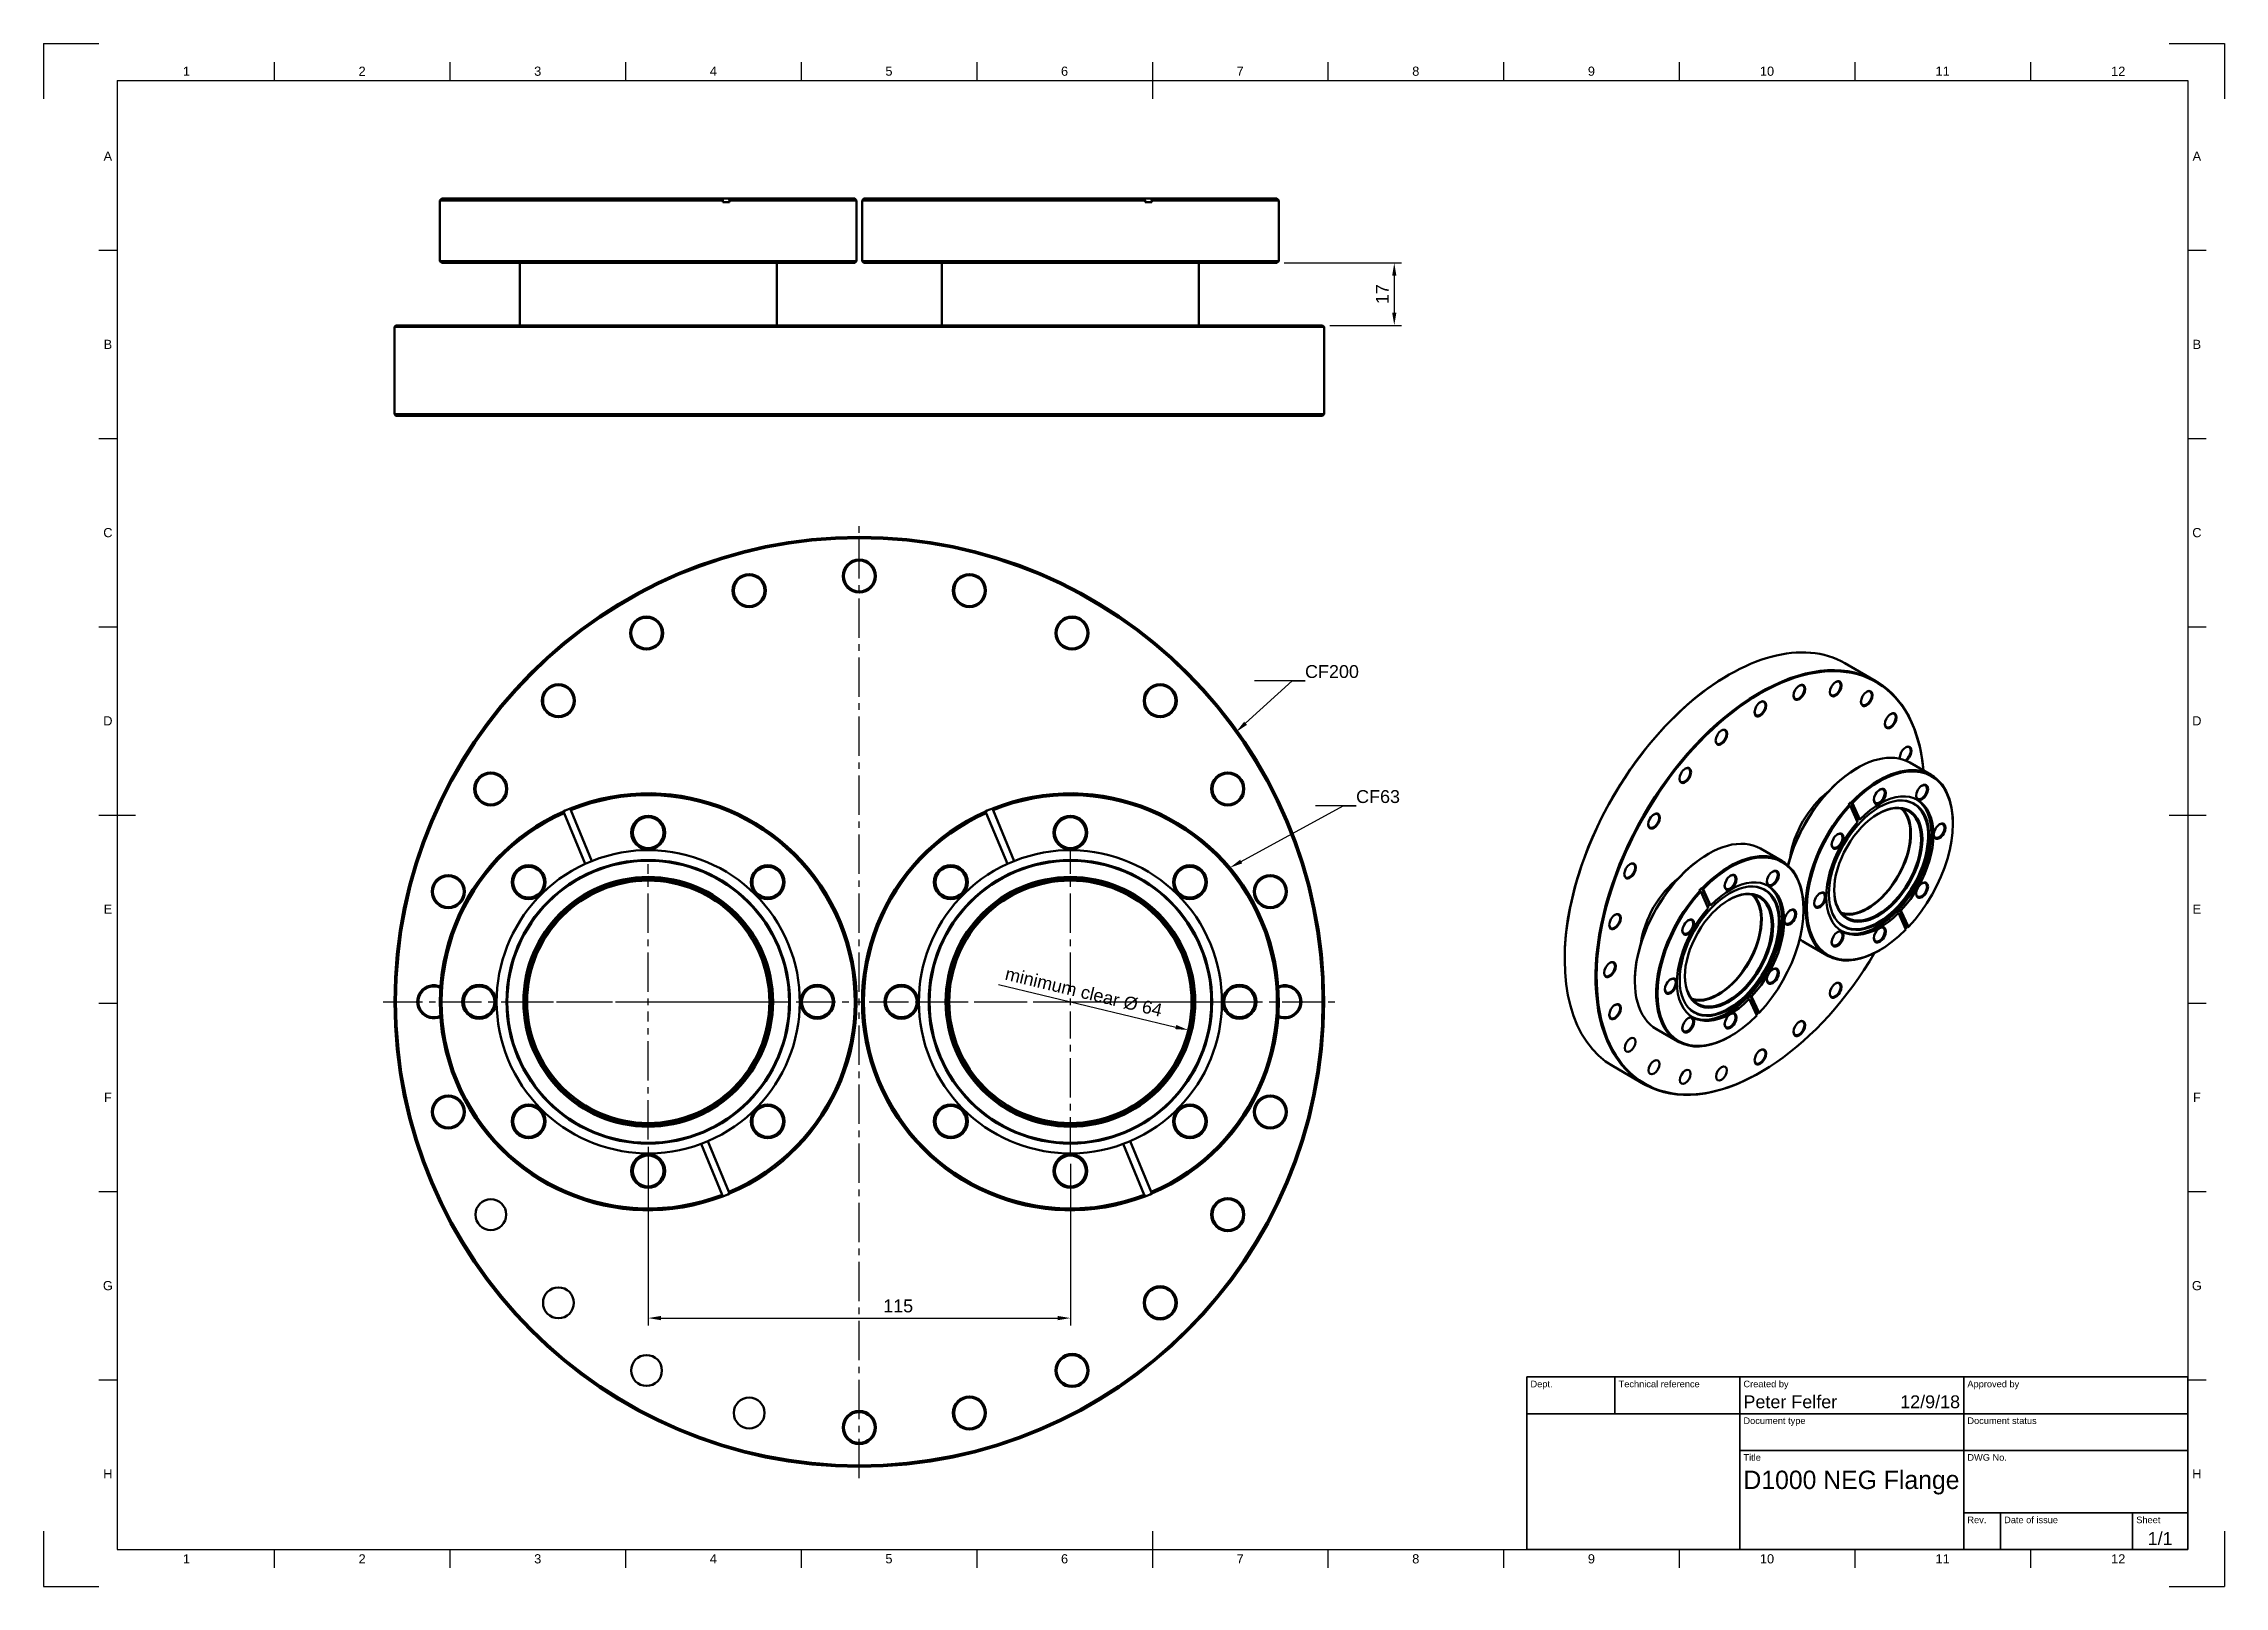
# Model space of a CAD drawing. Header units: millimetres. Extents: x 0 to 594, y 0 to 420.
import ezdxf
from ezdxf import colors
from ezdxf.entities.mleader import LeaderData, LeaderLine
from ezdxf.enums import TextEntityAlignment as Align
from ezdxf.math import Vec2, Vec3

# ---------------------------------------------------------------- set-up
doc = ezdxf.new("R2010")
doc.units = ezdxf.units.MM
doc.header["$LTSCALE"] = 0.75
doc.linetypes.add('CENTER2', pattern=[28.575, 19.05, -3.175, 3.175, -3.175])
for name, color, linetype, lineweight in [('Border', 7, 'Continuous', 25), ('FD_Dimensions', 7, 'Continuous', 25), ('Leaders', 7, 'Continuous', 25), ('Smart Centers', 7, 'CENTER2', 25), ('TitleBlock', 7, 'Continuous', 35), ('Visible', 7, 'Continuous', 50)]:
    doc.layers.add(name, color=color, linetype=linetype, lineweight=lineweight)
doc.styles.add('FusionTitle', font='')
doc.styles.get("Standard").update_dxf_attribs({"font": 'arial.ttf'})
doc.styles.get('FusionTitle').set_extended_font_data('Arial Unicode MS')
doc.dimstyles.new('Dim-ISO-25', dxfattribs={"dimtxt": 3.5, "dimasz": 3.5, "dimexe": 2, "dimexo": 2, "dimgap": 1.5, "dimtad": 1, "dimzin": 12, "dimdsep": 46, "dimtxsty": 'Standard', "dimcen": 0, "dimazin": 3, "dimtp": 0.1, "dimtm": 0.1, "dimtfac": 0.714, "dimtmove": 0, "dimatfit": 3, "dimfxl": 1, "dimtzin": 12, "dimarcsym": 0})

# ---------------------------------------------------------------- blocks, each defined once
blk = doc.blocks.new('ISO_A2_SHEET')
at = {"layer": 'Border'}
for p, q in [((0, 420), (15, 420)), ((0, 420), (0, 405)), ((579, 420), (594, 420)), ((594, 420), (594, 405)), ((20, 410), (584, 410)), ((20, 410), (20, 10)), ((62.8335, 415), (62.8335, 410)), ((110.6668, 415), (110.6668, 410)), ((158.5001, 415), (158.5001, 410)), ((206.3334, 415), (206.3334, 410)), ((254.1667, 415), (254.1667, 410)), ((302, 415), (302, 405)), ((349.8333, 415), (349.8333, 410)), ((397.6666, 415), (397.6666, 410)), ((445.4999, 415), (445.4999, 410)), ((493.3332, 415), (493.3332, 410)), ((541.1665, 415), (541.1665, 410)), ((584, 410), (584, 10)), ((15, 363.75), (20, 363.75)), ((584, 363.75), (589, 363.75)), ((15, 312.5), (20, 312.5)), ((584, 312.5), (589, 312.5)), ((15, 261.25), (20, 261.25)), ((584, 261.25), (589, 261.25)), ((15, 210), (25, 210)), ((579, 210), (589, 210)), ((15, 158.75), (20, 158.75)), ((584, 158.75), (589, 158.75)), ((15, 107.5), (20, 107.5)), ((584, 107.5), (589, 107.5)), ((15, 56.25), (20, 56.25)), ((584, 56.25), (589, 56.25)), ((0, 15), (0, 0)), ((302, 15), (302, 5)), ((594, 15), (594, 0)), ((20, 10), (584, 10)), ((62.8335, 10), (62.8335, 5)), ((110.6668, 10), (110.6668, 5)), ((158.5001, 10), (158.5001, 5)), ((206.3334, 10), (206.3334, 5)), ((254.1667, 10), (254.1667, 5)), ((349.8333, 10), (349.8333, 5)), ((397.6666, 10), (397.6666, 5)), ((445.4999, 10), (445.4999, 5)), ((493.3332, 10), (493.3332, 5)), ((541.1665, 10), (541.1665, 5)), ((0, 0), (15, 0)), ((579, 0), (594, 0))]:
    blk.add_line(p, q, dxfattribs=at)
at = {"layer": 'Border', "style": 'FusionTitle'}
for s, p in [('1', (38.91685, 412.5)), ('2', (86.75015, 412.5)), ('3', (134.58345, 412.5)), ('4', (182.41675, 412.5)), ('5', (230.25005, 412.5)), ('6', (278.08335, 412.5)), ('7', (325.91665, 412.5)), ('8', (373.74995, 412.5)), ('9', (421.58325, 412.5)), ('10', (469.41655, 412.5)), ('11', (517.24985, 412.5)), ('12', (565.08315, 412.5)), ('A', (17.5, 389.375)), ('A', (586.5, 389.375)), ('B', (17.5, 338.125)), ('B', (586.5, 338.125)), ('C', (17.5, 286.875)), ('C', (586.5, 286.875)), ('D', (17.5, 235.625)), ('D', (586.5, 235.625)), ('E', (17.5, 184.375)), ('E', (586.5, 184.375)), ('F', (17.5, 133.125)), ('F', (586.5, 133.125)), ('G', (17.5, 81.875)), ('G', (586.5, 81.875)), ('H', (17.5, 30.625)), ('H', (586.5, 30.625)), ('1', (38.91685, 7.5)), ('2', (86.75015, 7.5)), ('3', (134.58345, 7.5)), ('4', (182.41675, 7.5)), ('5', (230.25005, 7.5)), ('6', (278.08335, 7.5)), ('7', (325.91665, 7.5)), ('8', (373.74995, 7.5)), ('9', (421.58325, 7.5)), ('10', (469.41655, 7.5)), ('11', (517.24985, 7.5)), ('12', (565.08315, 7.5))]:
    blk.add_text(s, height=2.5, dxfattribs=at).set_placement(p, align=Align.MIDDLE)
blk = doc.blocks.new('ISO_TITLEBLOCK')
at = {"layer": 'TitleBlock'}
for p, q in [((0, 47), (-180, 47)), ((-180, 47), (-180, 0)), ((-156, 37), (-156, 47)), ((-122, 0), (-122, 47)), ((-61, 0), (-61, 47)), ((0, 0), (0, 47)), ((-180, 37), (0, 37)), ((-122, 27), (0, 27)), ((-61, 10), (0, 10)), ((-51, 0), (-51, 10)), ((-15, 0), (-15, 10)), ((-180, 0), (0, 0))]:
    blk.add_line(p, q, dxfattribs=at)
at = {"layer": 'TitleBlock', "style": 'FusionTitle'}
for s, p in [('Dept.', (-179, 46)), ('Technical reference', (-155, 46)), ('Created by', (-121, 46)), ('Approved by', (-60, 46)), ('Document type', (-121, 36)), ('Document status', (-60, 36)), ('Title', (-121, 26)), ('DWG No.', (-60, 26)), ('Rev.', (-60, 9)), ('Date of issue', (-50, 9)), ('Sheet', (-14, 9))]:
    blk.add_text(s, height=1.8, dxfattribs=at).set_placement(p, align=Align.TOP_LEFT)
for tag, p, height in [('DEPT', (-179, 38.5), 3.5), ('TECHNICAL_REFERENCE', (-155, 38.5), 3.5), ('CREATED_BY', (-121, 38.5), 3.5), ('APPROVED_BY', (-60, 38.5), 3.5), ('DOCUMENT_TYPE', (-121, 28.5), 3.5), ('DOCUMENT_STATUS', (-60, 28.5), 3.5), ('TITLE_1', (-121, 16.5), 5), ('TITLE_2', (-121, 9), 5), ('TITLE_3', (-121, 1.5), 5), ('DATE_OF_ISSUE', (-50, 1.5), 3.5)]:
    blk.add_attdef(tag, p, '', height=height, dxfattribs=at)
for tag, p in [('CREATED_DATE', (-62, 38.5)), ('APPROVED_DATE', (-1, 38.5))]:
    blk.add_attdef(tag, text='', height=3.5, dxfattribs=at).set_placement(p, align=Align.RIGHT)
for tag, height, p in [('DRAWING_NUMBER', 5, (-30.5, 16.6)), ('REV', 3.5, (-56, 3.1)), ('SHEET', 3.5, (-7.5, 3.1))]:
    blk.add_attdef(tag, text='', height=height, dxfattribs=at).set_placement(p, align=Align.MIDDLE)
blk = doc.blocks.new('*U6')
at = {"layer": 'Smart Centers', "color": 0, "ltscale": 0.75, "transparency": 16777216}
for p, q in [((0, 2.678906), (0, 129.7)), ((-129.7, 0), (-2.678906, 0)), ((2.678906, 0), (129.7, 0)), ((0, -129.7), (0, -2.678906))]:
    blk.add_line(p, q, dxfattribs=at)
at = {"layer": 'Smart Centers', "color": 0, "linetype": 'Continuous', "ltscale": 0.75, "transparency": 16777216}
for p, q in [((-0.892969, 0), (0.892969, 0)), ((0, -0.892969), (0, 0.892969))]:
    blk.add_line(p, q, dxfattribs=at)
blk = doc.blocks.new('*U7')
at = {"layer": 'Smart Centers', "color": 0, "ltscale": 0.75, "transparency": 16777216}
for p, q in [((0, 2.678906), (0, 37.5)), ((-37.5, 0), (-2.678906, 0)), ((2.678906, 0), (37.5, 0)), ((0, -37.5), (0, -2.678906))]:
    blk.add_line(p, q, dxfattribs=at)
at = {"layer": 'Smart Centers', "color": 0, "linetype": 'Continuous', "ltscale": 0.75, "transparency": 16777216}
for p, q in [((-0.892969, 0), (0.892969, 0)), ((0, -0.892969), (0, 0.892969))]:
    blk.add_line(p, q, dxfattribs=at)
blk = doc.blocks.new('*U8')
at = {"layer": 'Smart Centers', "color": 0, "ltscale": 0.75, "transparency": 16777216}
for p, q in [((0, 2.678906), (0, 42.1)), ((-42.1, 0), (-2.678906, 0)), ((2.678906, 0), (42.1, 0)), ((0, -42.1), (0, -2.678906))]:
    blk.add_line(p, q, dxfattribs=at)
at = {"layer": 'Smart Centers', "color": 0, "linetype": 'Continuous', "ltscale": 0.75, "transparency": 16777216}
for p, q in [((-0.892969, 0), (0.892969, 0)), ((0, -0.892969), (0, 0.892969))]:
    blk.add_line(p, q, dxfattribs=at)
blk = doc.blocks.new('*D12')
at = {"layer": 'Defpoints', "color": 0, "transparency": 16777216}
for p in [(164.67979, 121.648276), (279.67979, 117.048276), (279.67979, 73.035806)]:
    blk.add_point(p, dxfattribs=at)
at = {"layer": 'FD_Dimensions', "color": 0, "lineweight": -2, "transparency": 16777216}
for p, q in [((164.67979, 119.648276), (164.67979, 71.035806)), ((279.67979, 115.048276), (279.67979, 71.035806)), ((168.17979, 73.035806), (276.17979, 73.035806))]:
    blk.add_line(p, q, dxfattribs=at)
at = {"layer": 'FD_Dimensions', "color": 0, "transparency": 16777216}
for points in [[(168.17979, 73.619139), (168.17979, 72.452473), (164.67979, 73.035806)], [(276.17979, 73.619139), (276.17979, 72.452473), (279.67979, 73.035806)]]:
    blk.add_solid(points, dxfattribs=at)
at = {"layer": 'FD_Dimensions', "color": 0, "transparency": 16777216, "insert": (232.757283, 76.322812), "char_height": 3.5, "attachment_point": 5}
blk.add_mtext('115', dxfattribs=at)
blk = doc.blocks.new('*D13')
at = {"layer": 'Defpoints', "color": 0, "transparency": 16777216}
for p in [(335.92979, 360.303266), (348.37979, 343.303266), (367.891668, 343.303266)]:
    blk.add_point(p, dxfattribs=at)
at = {"layer": 'FD_Dimensions', "lineweight": -2, "transparency": 16777216}
for p, q in [((337.92979, 360.303266), (369.891668, 360.303266)), ((367.891668, 356.803266), (367.891668, 346.803266)), ((350.37979, 343.303266), (369.891668, 343.303266))]:
    blk.add_line(p, q, dxfattribs=at)
at = {"layer": 'FD_Dimensions', "transparency": 16777216}
for points in [[(367.308335, 356.803266), (368.475001, 356.803266), (367.891668, 360.303266)], [(367.308335, 346.803266), (368.475001, 346.803266), (367.891668, 343.303266)]]:
    blk.add_solid(points, dxfattribs=at)
at = {"layer": 'FD_Dimensions', "color": 0, "transparency": 16777216, "insert": (364.634506, 351.803266), "char_height": 3.5, "attachment_point": 5, "rotation": 90}
blk.add_mtext('17', dxfattribs=at)
blk = doc.blocks.new('*D14')
at = {"layer": 'Defpoints', "color": 0, "transparency": 16777216}
for p in [(247.58697, 166.832731), (311.772611, 151.46382)]:
    blk.add_point(p, dxfattribs=at)
at = {"layer": 'FD_Dimensions', "lineweight": -2, "transparency": 16777216}
blk.add_line((260.048163, 163.848965), (308.368827, 152.278838), dxfattribs=at)
at = {"layer": 'FD_Dimensions', "transparency": 16777216}
blk.add_solid([(308.504663, 152.846135), (308.232991, 151.711541), (311.772611, 151.46382)], dxfattribs=at)
at = {"layer": 'FD_Dimensions', "color": 0, "transparency": 16777216, "insert": (283.294816, 161.76325), "char_height": 3.5, "attachment_point": 5, "rotation": 346.534374392}
blk.add_mtext('minimum clear %%C 64', dxfattribs=at)

msp = doc.modelspace()

# ---------------------------------------------------------------- linework, layer by layer
at = {"layer": 'Visible'}
for p, q in [((108.42979, 377.803266), (107.92979, 377.303266)), ((107.92979, 377.303266), (185.003668, 377.303266)), ((107.92979, 377.303266), (107.92979, 360.803266)), ((184.812259, 377.803266), (108.42979, 377.803266)), ((186.666823, 377.803266), (184.812259, 377.803266)), ((184.812259, 377.803266), (185.003668, 377.303266)), ((185.003668, 376.803266), (185.003668, 377.303266)), ((186.858172, 376.803266), (185.003668, 376.803266)), ((220.92979, 377.803266), (186.666823, 377.803266)), ((186.858172, 377.303266), (186.666823, 377.803266)), ((186.858172, 377.303266), (221.42979, 377.303266)), ((186.858172, 377.303266), (186.858172, 376.803266)), ((220.92979, 377.803266), (221.42979, 377.303266)), ((221.42979, 377.303266), (221.42979, 360.803266)), ((223.42979, 377.803266), (222.92979, 377.303266)), ((222.92979, 377.303266), (300.003668, 377.303266)), ((222.92979, 377.303266), (222.92979, 360.803266)), ((299.812259, 377.803266), (223.42979, 377.803266)), ((301.666823, 377.803266), (299.812259, 377.803266)), ((299.812259, 377.803266), (300.003668, 377.303266)), ((300.003668, 376.803266), (300.003668, 377.303266)), ((301.858172, 376.803266), (300.003668, 376.803266)), ((335.92979, 377.803266), (301.666823, 377.803266)), ((301.858172, 377.303266), (301.666823, 377.803266)), ((301.858172, 377.303266), (336.42979, 377.303266)), ((301.858172, 377.303266), (301.858172, 376.803266)), ((335.92979, 377.803266), (336.42979, 377.303266)), ((336.42979, 377.303266), (336.42979, 360.803266)), ((221.42979, 360.803266), (107.92979, 360.803266)), ((108.42979, 360.303266), (107.92979, 360.803266)), ((108.42979, 360.303266), (220.92979, 360.303266)), ((129.67979, 343.303266), (129.67979, 360.303266)), ((199.67979, 343.303266), (199.67979, 360.303266)), ((220.92979, 360.303266), (221.42979, 360.803266)), ((336.42979, 360.803266), (222.92979, 360.803266)), ((223.42979, 360.303266), (222.92979, 360.803266)), ((223.42979, 360.303266), (335.92979, 360.303266)), ((244.67979, 343.303266), (244.67979, 360.303266)), ((314.67979, 343.303266), (314.67979, 360.303266)), ((335.92979, 360.303266), (336.42979, 360.803266)), ((95.97979, 343.303266), (95.57979, 342.903266)), ((95.57979, 342.903266), (348.77979, 342.903266)), ((95.57979, 319.103266), (95.57979, 342.903266)), ((348.37979, 343.303266), (95.97979, 343.303266)), ((348.37979, 343.303266), (348.77979, 342.903266)), ((348.77979, 319.103266), (348.77979, 342.903266)), ((348.77979, 319.103266), (95.57979, 319.103266)), ((95.97979, 318.703266), (95.57979, 319.103266)), ((95.97979, 318.703266), (348.37979, 318.703266)), ((348.37979, 318.703266), (348.77979, 319.103266))]:
    msp.add_line(p, q, dxfattribs=at)
at = {"layer": 'Visible', "extrusion": (-4e-16, -0.817547, -0.575862)}
for p, q in [((490.657079, 251.306007), (499.07165, 246.460378)), ((458.754361, 248.020183), (458.895236, 248.101937)), ((493.887147, 222.718971), (494.06324, 222.821163)), ((514.134507, 220.898062), (508.300876, 224.257427)), ((491.808969, 212.79649), (491.632193, 212.898289)), ((491.808969, 212.79649), (492.05342, 212.544766)), ((492.05342, 212.544766), (494.080505, 208.053923)), ((494.376954, 208.953847), (492.28309, 213.592633)), ((492.28309, 213.592633), (492.459866, 213.490834)), ((492.704295, 213.239158), (492.459866, 213.490834)), ((494.730507, 208.750249), (492.704295, 213.239158)), ((494.730507, 208.750249), (494.376954, 208.953847)), ((520.038623, 207.659338), (520.038623, 207.862936)), ((453.228507, 199.305217), (453.404601, 199.40741)), ((473.475867, 197.484309), (467.642236, 200.843673)), ((453.718314, 185.540094), (451.62445, 190.17888)), ((451.62445, 190.17888), (451.801226, 190.077081)), ((451.15033, 189.382736), (450.973553, 189.484535)), ((451.15033, 189.382736), (451.39478, 189.131013)), ((451.39478, 189.131013), (453.421865, 184.64017)), ((452.045655, 189.825404), (451.801226, 190.077081)), ((454.071867, 185.336496), (452.045655, 189.825404)), ((454.071867, 185.336496), (453.718314, 185.540094)), ((479.379983, 184.245584), (479.379983, 184.449182)), ((507.638933, 179.57301), (505.545069, 184.211796)), ((505.545069, 184.211796), (505.898622, 184.008198)), ((505.242062, 183.326401), (504.888508, 183.529999)), ((505.242062, 183.326401), (507.269147, 178.835558)), ((507.924834, 179.51929), (505.898622, 184.008198)), ((507.81571, 179.471211), (507.638933, 179.57301)), ((507.81571, 179.471211), (507.924834, 179.51929)), ((485.814429, 171.719452), (479.980798, 175.078817)), ((500.228157, 173.257908), (500.052064, 173.155716)), ((414.308481, 170.838665), (414.308481, 170.675787)), ((433.418042, 164.903788), (433.418042, 164.70019)), ((466.980293, 156.159256), (464.886429, 160.798042)), ((464.886429, 160.798042), (465.239982, 160.594444)), ((467.266194, 156.105536), (465.239982, 160.594444)), ((464.583422, 159.912647), (464.229868, 160.116245)), ((464.583422, 159.912647), (466.610507, 155.421804)), ((467.15707, 156.057457), (466.980293, 156.159256)), ((467.15707, 156.057457), (467.266194, 156.105536)), ((445.155789, 148.305699), (439.322158, 151.665063)), ((459.569517, 149.844155), (459.393424, 149.741962)), ((427.479601, 141.596544), (435.894172, 136.750915)), ((467.79689, 140.036739), (467.656016, 139.954985))]:
    msp.add_line(p, q, dxfattribs=at)
at = {"layer": 'Visible', "extrusion": (-1e-16, -1, 0)}
for p, q in [((141.584274, 210.986096), (141.775683, 210.523993)), ((141.775683, 210.523993), (147.509146, 196.682188)), ((143.616637, 211.305788), (143.425288, 211.767746)), ((149.34763, 197.469947), (143.616637, 211.305788)), ((256.584274, 210.986096), (256.775683, 210.523993)), ((256.775683, 210.523993), (262.509146, 196.682188)), ((258.616637, 211.305788), (258.425288, 211.767746)), ((264.34763, 197.469947), (258.616637, 211.305788)), ((179.078796, 120.466313), (184.812259, 106.624508)), ((186.666823, 107.373447), (180.93583, 121.209288)), ((294.078796, 120.466313), (299.812259, 106.624508)), ((301.666823, 107.373447), (295.93583, 121.209288)), ((186.858172, 106.911489), (186.666823, 107.373447)), ((301.858172, 106.911489), (301.666823, 107.373447)), ((184.812259, 106.624508), (185.003668, 106.162405)), ((299.812259, 106.624508), (300.003668, 106.162405))]:
    msp.add_line(p, q, dxfattribs=at)
at = {"layer": 'Visible', "extrusion": (-1e-16, 0, -1)}
for centre, radius in [((-222.17979, 159.148276), 126.6), ((-222.17979, 275.048276), 4.5), ((-192.182663, 271.099079), 4.5), ((-252.176918, 271.099079), 4.5), ((-164.22979, 259.52062), 4.5), ((-280.12979, 259.52062), 4.5), ((-140.226114, 241.101952), 4.5), ((-304.133466, 241.101952), 4.5), ((-121.807446, 217.098276), 4.5), ((-322.552135, 217.098276), 4.5), ((-164.67979, 205.198276), 4.6), ((-279.67979, 205.198276), 4.6), ((-164.67979, 159.148276), 38.6), ((-164.67979, 159.148276), 38.381618), ((-132.117523, 191.710543), 4.6), ((-197.242058, 191.710543), 4.6), ((-279.67979, 159.148276), 38.6), ((-279.67979, 159.148276), 38.381618), ((-247.117523, 191.710543), 4.6), ((-312.242058, 191.710543), 4.6), ((-110.228987, 189.145403), 4.5), ((-164.67979, 159.148276), 34), ((-164.67979, 159.148276), 33), ((-279.67979, 159.148276), 34), ((-279.67979, 159.148276), 33), ((-334.130594, 189.145403), 4.5), ((-118.62979, 159.148276), 4.6), ((-210.72979, 159.148276), 4.6), ((-233.62979, 159.148276), 4.6), ((-325.72979, 159.148276), 4.6), ((-110.228987, 129.151148), 4.5), ((-132.117523, 126.586008), 4.6), ((-197.242058, 126.586008), 4.6), ((-247.117523, 126.586008), 4.6), ((-312.242058, 126.586008), 4.6), ((-334.130594, 129.151148), 4.5), ((-164.67979, 113.098276), 4.6), ((-279.67979, 113.098276), 4.6), ((-322.552135, 101.198276), 4.5), ((-304.133466, 77.1946), 4.5), ((-280.12979, 58.775931), 4.5), ((-222.17979, 43.248276), 4.5), ((-252.176918, 47.197472), 4.5)]:
    msp.add_circle(centre, radius, dxfattribs=at)
at = {"layer": 'Visible'}
for centre, radius in [((222.17979, 159.148276), 126.2), ((222.17979, 275.048276), 4.2), ((192.182663, 271.099079), 4.2), ((252.176918, 271.099079), 4.2), ((164.22979, 259.52062), 4.2), ((280.12979, 259.52062), 4.2), ((140.226114, 241.101952), 4.2), ((304.133466, 241.101952), 4.2), ((121.807446, 217.098276), 4.2), ((322.552135, 217.098276), 4.2), ((164.67979, 205.198276), 4.2), ((279.67979, 205.198276), 4.2), ((110.228987, 189.145403), 4.2), ((132.117523, 191.710543), 4.2), ((164.67979, 159.148276), 33.5), ((197.242058, 191.710543), 4.2), ((247.117523, 191.710543), 4.2), ((279.67979, 159.148276), 33.5), ((312.242058, 191.710543), 4.2), ((334.130594, 189.145403), 4.2), ((118.62979, 159.148276), 4.2), ((210.72979, 159.148276), 4.2), ((233.62979, 159.148276), 4.2), ((325.72979, 159.148276), 4.2), ((110.228987, 129.151148), 4.2), ((132.117523, 126.586008), 4.2), ((197.242058, 126.586008), 4.2), ((247.117523, 126.586008), 4.2), ((312.242058, 126.586008), 4.2), ((334.130594, 129.151148), 4.2), ((164.67979, 113.098276), 4.2), ((279.67979, 113.098276), 4.2), ((121.807446, 101.198276), 4.2), ((322.552135, 101.198276), 4.2), ((140.226114, 77.1946), 4.2), ((304.133466, 77.1946), 4.2), ((164.22979, 58.775931), 4.2), ((280.12979, 58.775931), 4.2), ((192.182663, 47.197472), 4.2), ((252.176918, 47.197472), 4.2), ((222.17979, 43.248276), 4.2)]:
    msp.add_circle(centre, radius, dxfattribs=at)
at = {"layer": 'Visible', "extrusion": (-1e-16, 0, -1)}
for centre, radius, start, end in [((-164.67979, 159.148276), 56.75, 68.004815, 246.995185), ((-279.67979, 159.148276), 56.75, 68.004815, 246.995185), ((-164.67979, 159.148276), 56.75, 249.014602, 65.985398), ((-164.67979, 159.148276), 56.75, 65.985398, 68.004815), ((-279.67979, 159.148276), 56.75, 249.014602, 65.985398), ((-279.67979, 159.148276), 56.75, 65.985398, 68.004815), ((-164.67979, 159.148276), 41.275, 68.194091, 246.805909), ((-279.67979, 159.148276), 41.275, 68.194091, 246.805909), ((-164.67979, 159.148276), 41.275, 249.58268, 65.41732), ((-279.67979, 159.148276), 41.275, 249.58268, 65.41732), ((-106.27979, 159.148276), 4.5, 246.420929, 113.579071), ((-338.07979, 159.148276), 4.5, 66.420929, 293.579071), ((-164.67979, 159.148276), 41.275, 246.805909, 249.58268), ((-279.67979, 159.148276), 41.275, 246.805909, 249.58268)]:
    msp.add_arc(centre, radius, start, end, dxfattribs=at)
at = {"layer": 'Visible'}
for centre, radius, start, end in [((164.67979, 159.148276), 56.25, 293.009303, 111.990697), ((279.67979, 159.148276), 56.25, 293.009303, 111.990697), ((164.67979, 159.148276), 56.25, 114.028069, 290.971931), ((279.67979, 159.148276), 56.25, 114.028069, 290.971931), ((164.67979, 159.148276), 41.275, 111.805909, 114.58268), ((279.67979, 159.148276), 41.275, 111.805909, 114.58268), ((106.27979, 159.148276), 4.2, 64.959027, 295.040973), ((338.07979, 159.148276), 4.2, 244.959027, 115.040973), ((164.67979, 159.148276), 56.75, 290.985398, 293.004815), ((279.67979, 159.148276), 56.75, 290.985398, 293.004815)]:
    msp.add_arc(centre, radius, start, end, dxfattribs=at)
for centre, major_axis, ratio, start_param, end_param in [((459.06834, 196.451276), (31.588739, 54.854732), 0.5780931159, 0, 3.1415926536), ((467.624332, 191.524207), (31.488933, 54.681415), 0.5780931159, -0.6900162463, 4.6961133095), ((478.123852, 243.455166), (1.047968, 1.819825), 0.5780931159, 2.3892305883, 7.0355473724), ((488.006685, 244.413343), (1.047968, 1.819825), 0.5780931159, 2.3892305883, 7.0355473724), ((496.493266, 241.771376), (1.047968, 1.819825), 0.5780931159, 2.3892305883, 7.0355473724), ((467.518266, 238.962143), (1.047968, 1.819825), 0.5780931159, 2.3892305883, 7.0355473724), ((503.005249, 235.709309), (1.047968, 1.819825), 0.5780931159, 2.3892305883, 7.0355473724), ((456.91268, 231.240465), (1.047968, 1.819825), 0.5780931159, 2.3892305883, 7.0355473724), ((494.140837, 199.668122), (14.160039, 24.589305), 0.5780931159, 0, 2.0243340254), ((507.098852, 226.640263), (1.047968, 1.819825), 0.5780931159, 2.3892305883, 2.6742865727), ((507.098852, 226.640263), (1.047968, 1.819825), 0.5780931159, 3.8661056461, 7.0355473724), ((447.029847, 220.816352), (1.047968, 1.819825), 0.5780931159, 2.3892305883, 7.0355473724), ((500.151244, 196.206958), (14.035281, 24.372659), 0.5780931159, 4.3266451962, 7.4504598379), ((499.550204, 196.553075), (8.35879, 14.515273), 0.5780931159, 2.3616671968, 7.063110764), ((500.009823, 215.11242), (1.047968, 1.819825), 0.5780931159, 2.4006334549, 7.0241445059), ((511.522323, 216.228599), (1.047968, 1.819825), 0.5780931159, 2.4006334549, 7.0241445059), ((438.543266, 208.40019), (1.047968, 1.819825), 0.5780931159, 2.3892305883, 7.0355473724), ((500.151244, 196.206958), (14.035281, 24.372659), 0.5780931159, 1.2028333648, 4.2910863621), ((499.797691, 196.410556), (10.298777, 17.884116), 0.5780931159, 1.16404937, 1.1993594813), ((453.482197, 176.254368), (14.160039, 24.589305), 0.5780931159, 0, 3.1415926536), ((488.497323, 202.969384), (1.047968, 1.819825), 0.5780931159, 2.4006334549, 7.0241445059), ((516.290957, 205.664079), (1.047968, 1.819825), 0.5780931159, 2.4006334549, 7.0241445059), ((432.031284, 194.838121), (1.047968, 1.819825), 0.5780931159, 2.3892305883, 7.0355473724), ((459.492604, 172.793205), (14.035281, 24.372659), 0.5780931159, 4.3266451962, 7.4504598379), ((458.891564, 173.139321), (8.35879, 14.515273), 0.5780931159, 2.3616671968, 7.063110764), ((459.351183, 191.698666), (1.047968, 1.819825), 0.5780931159, 2.4006334549, 7.0241445059), ((470.863683, 192.814846), (1.047968, 1.819825), 0.5780931159, 2.4006334549, 7.0241445059), ((511.522323, 189.607411), (1.047968, 1.819825), 0.5780931159, 2.4006334549, 7.0241445059), ((459.492604, 172.793205), (14.035281, 24.372659), 0.5780931159, 1.2028333648, 4.2910863621), ((459.139051, 172.996803), (10.298777, 17.884116), 0.5780931159, 1.16404937, 1.1993594813), ((475.632317, 182.250325), (1.047968, 1.819825), 0.5780931159, 2.4006334549, 7.0241445059), ((483.728689, 186.912716), (1.047968, 1.819825), 0.5780931159, 2.4006334549, 7.0241445059), ((427.93768, 181.054376), (1.047968, 1.819825), 0.5780931159, 2.3892305883, 7.0355473724), ((447.838683, 179.55563), (1.047968, 1.819825), 0.5780931159, 2.4006334549, 7.0241445059), ((488.497323, 176.348196), (1.047968, 1.819825), 0.5780931159, 2.4006334549, 7.0241445059), ((500.009823, 177.464375), (1.047968, 1.819825), 0.5780931159, 2.4006334549, 7.0241445059), ((499.797691, 196.410556), (14.160039, 24.589305), 0.5780931158, 4.3008861963, 4.3265668771), ((494.140837, 199.668122), (14.160039, 24.589305), 0.5780931159, 3.017692829, 3.1415926536), ((426.541428, 167.988295), (1.047968, 1.819825), 0.5780931159, 2.3892305883, 7.0355473724), ((470.863683, 166.193658), (1.047968, 1.819825), 0.5780931159, 2.4006334549, 7.0241445059), ((443.070049, 163.498962), (1.047968, 1.819825), 0.5780931159, 2.4006334549, 7.0241445059), ((488.006685, 162.354222), (1.047968, 1.819825), 0.5780931159, 2.3892305883, 7.0355473724), ((427.93768, 156.530311), (1.047968, 1.819825), 0.5780931159, 2.3892305883, 7.0355473724), ((447.838683, 152.934442), (1.047968, 1.819825), 0.5780931159, 2.4006334549, 7.0241445059), ((459.351183, 154.050621), (1.047968, 1.819825), 0.5780931159, 2.4006334549, 7.0241445059), ((459.139051, 172.996803), (14.160039, 24.589305), 0.5780931159, 4.3008861961, 4.326566877), ((432.13735, 147.400185), (1.047968, 1.819825), 0.5780931159, 3.1415926536, 9.4247779608), ((478.123852, 151.930109), (1.047968, 1.819825), 0.5780931159, 2.3892305883, 7.0355473724), ((438.649332, 141.338119), (1.047968, 1.819825), 0.5780931159, 3.1415926536, 9.4247779608), ((467.518266, 144.208431), (1.047968, 1.819825), 0.5780931159, 2.3892305883, 7.0355473724), ((447.135913, 138.696151), (1.047968, 1.819825), 0.5780931159, 3.1415926536, 9.4247779608), ((457.018746, 139.654328), (1.047968, 1.819825), 0.5780931159, 3.1415926536, 9.4247779608)]:
    msp.add_ellipse(centre, major_axis=major_axis, ratio=ratio, start_param=start_param, end_param=end_param, dxfattribs=at)
at = {"layer": 'Visible', "extrusion": (5e-16, -5e-16, -1)}
msp.add_ellipse((467.482911, 191.605647), major_axis=(31.588739, 54.854732), ratio=0.5780931159, start_param=2.3542607818, end_param=6.9770208068, dxfattribs=at)
at = {"layer": 'Visible', "extrusion": (2e-16, -3e-16, -1)}
for centre, major_axis, start_param, end_param in [((458.926919, 196.532715), (31.488933, 54.681415), 3.9289245254, 5.4958534354), ((478.229918, 243.394087), (1.122822, 1.949813), 4.7123889804, 10.9955742876), ((488.112751, 244.352264), (1.122822, 1.949813), 4.7123889804, 10.9955742876), ((499.974468, 196.308757), (14.160039, 24.589305), 2.3542607818, 5.0805869738), ((459.315828, 172.895004), (14.160039, 24.589305), 2.3542607818, 5.0805869738)]:
    msp.add_ellipse(centre, major_axis=major_axis, ratio=0.5780931159, start_param=start_param, end_param=end_param, dxfattribs=at)
at = {"layer": 'Visible', "extrusion": (4e-16, -3e-16, -1)}
for centre, start_param, end_param in [((496.599332, 241.710296), 4.7123889804, 10.9955742876), ((467.624332, 238.901063), 4.7123889804, 10.9955742876), ((432.13735, 194.777041), -1.5707963268, 4.7123889804), ((426.647494, 167.927216), -1.5707963268, 4.7123889804), ((467.624332, 144.147352), 4.7123889804, 10.9955742876)]:
    msp.add_ellipse(centre, major_axis=(1.122822, 1.949813), ratio=0.5780931159, start_param=start_param, end_param=end_param, dxfattribs=at)
at = {"layer": 'Visible', "extrusion": (3e-16, -5e-16, -1)}
for centre, major_axis, start_param, end_param in [((503.111315, 235.64823), (1.122822, 1.949813), 4.7123889804, 10.9955742876), ((511.663744, 189.525972), (1.147774, 1.993142), -1.5707963268, 4.7123889804), ((471.005104, 166.112219), (1.147774, 1.993142), -1.5707963268, 4.7123889804)]:
    msp.add_ellipse(centre, major_axis=major_axis, ratio=0.5780931159, start_param=start_param, end_param=end_param, dxfattribs=at)
at = {"layer": 'Visible', "extrusion": (0, -2e-16, -1)}
msp.add_ellipse((457.018746, 231.179385), major_axis=(1.122822, 1.949813), ratio=0.5780931159, start_param=-1.5707963268, end_param=4.7123889804, dxfattribs=at)
at = {"layer": 'Visible', "extrusion": (3e-16, -6e-16, -1)}
msp.add_ellipse((507.204918, 226.579184), major_axis=(1.122822, 1.949813), ratio=0.5780931159, start_param=3.7178366861, end_param=8.6052965063, dxfattribs=at)
at = {"layer": 'Visible', "extrusion": (1e-16, -3e-16, -1)}
for centre in [(447.135913, 220.755272), (478.229918, 151.86903)]:
    msp.add_ellipse(centre, major_axis=(1.122822, 1.949813), ratio=0.5780931159, start_param=4.7123889804, end_param=10.9955742876, dxfattribs=at)
at = {"layer": 'Visible', "extrusion": (4e-16, -6e-16, -1)}
msp.add_ellipse((493.96406, 199.769921), major_axis=(14.035281, 24.372659), ratio=0.5780931159, start_param=4.2549103679, end_param=5.4958534354, dxfattribs=at)
at = {"layer": 'Visible', "extrusion": (2e-16, -4e-16, -1)}
for centre, major_axis, start_param, end_param in [((499.974468, 196.308757), (14.160039, 24.589305), -1.16735285, 0.7873318718), ((500.151244, 215.030981), (1.147774, 1.993142), 4.7123889804, 10.9955742876), ((438.649332, 208.339111), (1.122822, 1.949813), 4.7123889804, 10.9955742876), ((496.792487, 198.141138), (8.35879, 14.515273), 0.1650709772, 2.9765216764), ((516.432378, 205.58264), (1.147774, 1.993142), -1.5707963268, 4.7123889804), ((459.315828, 172.895004), (14.160039, 24.589305), -1.16735285, 0.7873318718), ((447.295012, 179.817331), (8.733064, 15.16521), 4.0885492916, 5.3362286692), ((459.492604, 191.617227), (1.147774, 1.993142), -1.5707963268, 4.7123889804), ((456.133847, 174.727384), (8.35879, 14.515273), 0.1650709772, 2.9765216764), ((475.773738, 182.168886), (1.147774, 1.993142), 4.7123889804, 10.9955742876), ((483.870111, 186.831277), (1.147774, 1.993142), 4.7123889804, 10.9955742876), ((500.151244, 177.382936), (1.147774, 1.993142), 4.7123889804, 10.9955742876), ((443.211471, 163.417523), (1.147774, 1.993142), 4.7123889804, 10.9955742876), ((459.492604, 153.969182), (1.147774, 1.993142), 4.7123889804, 10.9955742876)]:
    msp.add_ellipse(centre, major_axis=major_axis, ratio=0.5780931159, start_param=start_param, end_param=end_param, dxfattribs=at)
at = {"layer": 'Visible', "extrusion": (-1e-16, -3e-16, -1)}
msp.add_ellipse((487.953652, 203.231084), major_axis=(8.733064, 15.16521), ratio=0.5780931159, start_param=4.0885492916, end_param=5.3362286692, dxfattribs=at)
at = {"layer": 'Visible', "extrusion": (4e-16, -4e-16, -1)}
for centre in [(499.939112, 196.329117), (459.280472, 172.915363)]:
    msp.add_ellipse(centre, major_axis=(9.631322, 16.72506), ratio=0.5780931159, start_param=4.7123889804, end_param=10.9955742876, dxfattribs=at)
at = {"layer": 'Visible', "extrusion": (3e-16, -4e-16, -1)}
for centre, major_axis, start_param, end_param in [((499.72698, 196.451276), (9.576832, 16.630437), -0.2501652586, 3.3917579122), ((428.043746, 180.993296), (1.122822, 1.949813), -1.5707963268, 4.7123889804), ((488.638744, 176.266756), (1.147774, 1.993142), -1.5707963268, 4.7123889804), ((447.980104, 152.853003), (1.147774, 1.993142), 4.7123889804, 10.9955742876)]:
    msp.add_ellipse(centre, major_axis=major_axis, ratio=0.5780931159, start_param=start_param, end_param=end_param, dxfattribs=at)
at = {"layer": 'Visible', "extrusion": (1e-16, -2e-16, -1)}
for centre in [(499.594886, 196.527344), (458.936246, 173.11359)]:
    msp.add_ellipse(centre, major_axis=(10.298777, 17.884116), ratio=0.5780931159, start_param=0.0269099029, end_param=3.1146827507, dxfattribs=at)
at = {"layer": 'Visible', "extrusion": (1e-16, -5e-16, -1)}
for centre, start_param, end_param in [((500.151244, 196.206958), -1.16404937, 1.9533149502), ((500.151244, 196.206958), 2.0017787323, 5.0706721551), ((459.492604, 172.793205), -1.16404937, 1.9533149502), ((459.492604, 172.793205), 2.0017787323, 5.0706721551)]:
    msp.add_ellipse(centre, major_axis=(10.298777, 17.884116), ratio=0.5780931159, start_param=start_param, end_param=end_param, dxfattribs=at)
at = {"layer": 'Visible', "extrusion": (3e-16, -3e-16, -1)}
for centre, major_axis, start_param, end_param in [((511.663744, 216.14716), (1.147774, 1.993142), -1.5707963268, 4.7123889804), ((499.72698, 196.451276), (8.483548, 14.731918), -1.5707963268, 4.7123889804), ((459.06834, 173.037522), (8.483548, 14.731918), 4.7123889804, 10.9955742876), ((471.005104, 192.733406), (1.147774, 1.993142), -1.5707963268, 4.7123889804)]:
    msp.add_ellipse(centre, major_axis=major_axis, ratio=0.5780931159, start_param=start_param, end_param=end_param, dxfattribs=at)
at = {"layer": 'Visible', "extrusion": (6e-16, -7e-16, -1)}
for centre in [(496.792487, 198.141138), (456.133847, 174.727384)]:
    msp.add_ellipse(centre, major_axis=(8.234031, 14.298627), ratio=0.5780931159, start_param=0.1213507168, end_param=3.0202419368, dxfattribs=at)
at = {"layer": 'Visible', "extrusion": (0, -4e-16, -1)}
for centre, major_axis, ratio, start_param, end_param in [((499.797691, 196.410556), (14.160039, 24.589305), 0.578093116, -1.2025983333, -1.1673528499), ((459.139051, 172.996803), (14.160039, 24.589305), 0.5780931159, -1.2025983334, -1.16735285), ((499.797691, 196.410556), (10.298777, 17.884116), 0.5780931159, 1.9533149503, 2.0017787323), ((459.139051, 172.996803), (10.298777, 17.884116), 0.5780931159, 1.9533149503, 2.0017787323)]:
    msp.add_ellipse(centre, major_axis=major_axis, ratio=ratio, start_param=start_param, end_param=end_param, dxfattribs=at)
at = {"layer": 'Visible', "extrusion": (2e-16, -5e-16, -1)}
for centre in [(488.638744, 202.887944), (447.980104, 179.474191)]:
    msp.add_ellipse(centre, major_axis=(1.147774, 1.993142), ratio=0.5780931159, start_param=-1.5707963268, end_param=4.7123889804, dxfattribs=at)
at = {"layer": 'Visible', "extrusion": (4e-16, -7e-16, -1)}
msp.add_ellipse((453.30542, 176.356167), major_axis=(14.035281, 24.372659), ratio=0.5780931159, start_param=3.9289245254, end_param=5.4958534354, dxfattribs=at)
at = {"layer": 'Visible', "extrusion": (4e-16, -5e-16, -1)}
for centre, major_axis, start_param, end_param in [((459.06834, 173.037522), (9.576832, 16.630437), -0.2501652586, 3.3917579122), ((428.043746, 156.469231), (1.122822, 1.949813), -1.5707963268, 4.7123889804)]:
    msp.add_ellipse(centre, major_axis=major_axis, ratio=0.5780931159, start_param=start_param, end_param=end_param, dxfattribs=at)
at = {"layer": 'Visible', "extrusion": (2e-16, -2e-16, -1)}
msp.add_ellipse((488.112751, 162.293143), major_axis=(1.122822, 1.949813), ratio=0.5780931159, start_param=4.7123889804, end_param=10.9955742876, dxfattribs=at)

# ---------------------------------------------------------------- block references
at = {"layer": 'Border'}
msp.add_blockref('ISO_A2_SHEET', (0, 0), dxfattribs=at)
at = {"layer": 'Smart Centers', "ltscale": 0.75}
for name, p in [('*U6', (222.17979, 159.148276)), ('*U7', (164.67979, 159.148276)), ('*U8', (279.67979, 159.148276))]:
    msp.add_blockref(name, p, dxfattribs=at)
at = {"layer": 'TitleBlock'}
ref = msp.add_blockref('ISO_TITLEBLOCK', (584, 10), dxfattribs=at)
ref.add_attrib('CREATED_DATE', '12/9/18', dxfattribs={"height": 3.5, "style": 'FusionTitle'}).set_placement((522, 48.5), align=Align.RIGHT)
ref.add_attrib('SHEET', '1/1', dxfattribs={"height": 3.5, "style": 'FusionTitle'}).set_placement((576.5, 13.1), align=Align.MIDDLE)
ref.add_attrib('TITLE_1', 'D1000 NEG Flange', (463, 26.5), dxfattribs={"height": 5, "style": 'FusionTitle', "width": 0.965466})
ref.add_attrib('CREATED_BY', 'Peter Felfer', (463, 48.5), dxfattribs={"height": 3.5, "style": 'FusionTitle'})

# ---------------------------------------------------------------- dimensions: what is measured, and where the dimension line sits
at = {"layer": 'FD_Dimensions'}
dim = msp.add_linear_dim(base=(367.891668, 343.303266), p1=(335.92979, 360.303266), p2=(348.37979, 343.303266), angle=90, dimstyle='Dim-ISO-25', override={"dimlfac": 1, "dimclrd": 256, "dimclre": 256}, dxfattribs=at)
dim.commit()
dim.dimension.update_dxf_attribs({"geometry": '*D13', "text_midpoint": (364.634506, 351.803266)})
dim = msp.add_diameter_dim_2p(p1=(247.58697, 166.832731), p2=(311.772611, 151.46382), text='minimum clear %%C 64', dimstyle='Dim-ISO-25', override={"dimlfac": 1, "dimclrd": 256, "dimclre": 256}, dxfattribs=at)
dim.commit()
dim.dimension.update_dxf_attribs({"geometry": '*D14', "text_midpoint": (282.506603, 158.47141), "dimtype": 163})
dim = msp.add_linear_dim(base=(279.67979, 73.035806), p1=(164.67979, 121.648276), p2=(279.67979, 117.048276), angle=180, dimstyle='Dim-ISO-25', override={"dimlfac": 1}, dxfattribs=at)
dim.commit()
dim.dimension.update_dxf_attribs({"geometry": '*D12', "text_midpoint": (232.757283, 73.035806), "dimtype": 160})

# ---------------------------------------------------------------- leaders
at = {"layer": 'Leaders'}
ml = msp.add_multileader_mtext('Standard', dxfattribs=at)
ml.set_content('CF200', color=256)
ml.set_leader_properties()
ml.build(insert=Vec2(0, 0))
ml.multileader.update_dxf_attribs({"text_left_attachment_type": 5, "text_right_attachment_type": 5, "dogleg_length": 3.5, "arrow_head_size": 3.5})
ctx = ml.context
ctx.base_point, ctx.char_height, ctx.arrow_head_size, ctx.landing_gap_size, ctx.plane_origin = Vec3(343.587729, 246.544817), 3.5, 3.5, 0, Vec3(324.798385, 232.604821)
ctx.left_attachment, ctx.right_attachment = 5, 5
notes = []
notes.append((ctx, [(0, (1, 1, 0), (340.087729, 246.544817), (1, 0), 3.5, [(0, [(324.798385, 232.604821)], 0, [])])]))
ctx.mtext.insert, ctx.mtext.flow_direction = Vec3(343.587729, 250.804503), 5
ml = msp.add_multileader_mtext('Standard', dxfattribs=at)
ml.set_content('CF63', color=256)
ml.set_leader_properties()
ml.build(insert=Vec2(0, 0))
ml.multileader.update_dxf_attribs({"text_left_attachment_type": 5, "text_right_attachment_type": 5, "dogleg_length": 3.5, "arrow_head_size": 3.5})
ctx = ml.context
ctx.base_point, ctx.char_height, ctx.arrow_head_size, ctx.landing_gap_size, ctx.plane_origin = Vec3(357.496027, 212.506017), 3.5, 3.5, 0, Vec3(323.531241, 195.170668)
ctx.left_attachment, ctx.right_attachment = 5, 5
notes.append((ctx, [(0, (1, 1, 0), (353.996027, 212.506017), (1, 0), 3.5, [(0, [(323.128811, 195.655057)], 0, [])])]))
ctx.mtext.insert, ctx.mtext.flow_direction = Vec3(357.496027, 216.765703), 5
for ctx, leaders in notes:
    for number, flags, end, landing, length, lines in leaders:
        leader = LeaderData()
        leader.index, (leader.has_last_leader_line, leader.has_dogleg_vector, leader.attachment_direction) = number, flags
        leader.last_leader_point, leader.dogleg_vector, leader.dogleg_length = Vec3(end), Vec3(landing), length
        for number, points, colour, breaks in lines:
            line = LeaderLine()
            line.index, line.vertices, line.color, line.breaks = number, Vec3.list(points), colors.encode_raw_color(colour), breaks
            leader.lines.append(line)
        ctx.leaders.append(leader)

doc.saveas('drawing.dxf')
